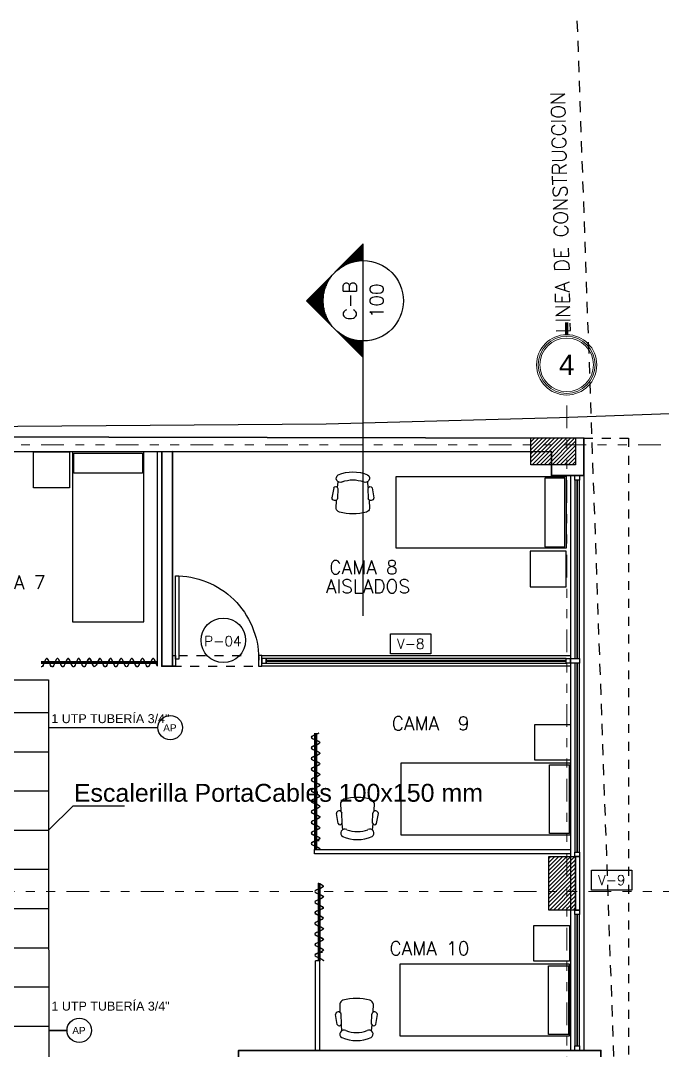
# Model space of a CAD drawing. Header units: millimetres. Extents: x 2056 to 4470, y 1400 to 3101.
# Drawn here: x 2107 to 2114.19, y 1544.04 to 1555.56 of the extents above; entities that cross this region are included whole.
import ezdxf
from ezdxf.enums import TextEntityAlignment as Align

# ---------------------------------------------------------------- set-up
doc = ezdxf.new("R2010")
doc.units = ezdxf.units.MM
for name, pattern in [('DASHED', [0.75, 0.5, -0.25]), ('DIVIDE', [31.75, 12.7, -6.35, 0, -6.35, 0, -6.35]), ('HIDDEN', [9.525, 6.35, -3.175]), ('HIDDEN2', [0.1875, 0.125, -0.0625])]:
    doc.linetypes.add(name, pattern=pattern)
for name, color, linetype in [('0-PROYECCION', 8, 'HIDDEN2'), ('A-252', 252, 'Continuous'), ('A-253', 253, 'Continuous'), ('A-ANNO-DIMS-GRID', 195, 'Continuous'), ('A-ANNO-DOOR', 134, 'Continuous'), ('A-ANNO-GLAZ', 124, 'Continuous'), ('A-ANNO-SYMB', 195, 'Continuous'), ('A-ANNO-TEXT', 190, 'Continuous'), ('A-COLS', 6, 'Continuous'), ('A-COLS-HTCH', 8, 'Continuous'), ('A-DOOR', 154, 'Continuous'), ('A-FURN', 252, 'Continuous'), ('A-GRID-COLS', 75, 'DIVIDE'), ('A-PROY', 15, 'HIDDEN'), ('A-WALL-FINISH', 14, 'Continuous'), ('A-WALL-SILL', 205, 'Continuous'), ('AreasTrabajo', 90, 'Continuous'), ('Cableado', 134, 'Continuous'), ('Escalerilla', 12, 'Continuous')]:
    doc.layers.add(name, color=color, linetype=linetype)
doc.layers.add('A-WALL', color=16, linetype='Continuous', lineweight=30)
doc.styles.add('NUEVO', font='SIMPLEX')
doc.styles.add('ROMAN', font='arial.ttf')
doc.styles.add('ROMANS', font='romans')
doc.styles.get("Standard").update_dxf_attribs({"font": 'arial.ttf'})
doc.linetypes.add('ZIGZAG', pattern='A,0.0001,-0.2,[131,ltypeshp.shx,S=0.2,R=0,X=-0.2,Y=0],-0.4,[131,ltypeshp.shx,S=0.2,R=180,X=0.2,Y=0],-0.2', length=0.8001)

# ---------------------------------------------------------------- blocks, each defined once
blk = doc.blocks.new('CAMA 0.80')
at = {"ltscale": 0.02}
blk.add_lwpolyline([(0, 0), (0, -0.8), (1.9, -0.8), (1.9, 0), (0, 0)], dxfattribs=at)
for points in [[(0.014, -0.016), (0.237, -0.016), (0.237, -0.784), (0.014, -0.784)], [(0, -0.834), (0.4, -0.834), (0.4, -1.234), (0, -1.234)]]:
    blk.add_lwpolyline(points, close=True, dxfattribs=at)
blk = doc.blocks.new('SILLA 8')
for p, q in [((0.29, 0.215), (0.179, 0.235)), ((0.06, 0.188), (0.152, 0.185)), ((0.286, 0.169), (0.174, 0.172)), ((0.295, 0.172), (0.36, 0.166)), ((0.06, -0.188), (0.152, -0.185)), ((0.286, -0.169), (0.174, -0.172)), ((0.29, -0.215), (0.179, -0.235)), ((0.295, -0.172), (0.36, -0.166))]:
    blk.add_line(p, q)
for centre, radius, start, end in [((0.181, 0.203), 0.032, 93.5132, 255.9932), ((0.616, 0), 0.616, 165.758, 194.242), ((0.076, 0.128), 0.0612, 104.5083, 157.5673), ((0.281, 0.193), 0.0242, 282.2827, 67.7765), ((0.398, 0.141), 0.0452, 31.265, 209.6825), ((0.038, 0), 0.343, 339.7134, 20.2866), ((0.044, 0), 0.426, 337.2611, 22.7389), ((0.076, -0.128), 0.0612, 202.4327, 255.4917), ((0.181, -0.203), 0.032, 104.0068, 266.4868), ((0.281, -0.193), 0.0242, 292.2235, 77.7173), ((0.398, -0.141), 0.0452, 150.3175, 328.735)]:
    blk.add_arc(centre, radius, start, end)
blk = doc.blocks.new('A$C27043152')
at = {"ltscale": 0.02, "rotation": 90.00000000000938}
blk.add_blockref('SILLA 8', (2.386, 0.817), dxfattribs=at)
at = {"linetype": 'ZIGZAG', "ltscale": 0.2}
blk.add_blockref('CAMA 0.80', (0, 1.234), dxfattribs=at)
blk = doc.blocks.new('*X12')
at = {"color": 0}
for p, q in [((6.7923, 13.81975), (6.79679, 13.81975)), ((6.79242, 13.81987), (6.79667, 13.81987)), ((6.79255, 13.82), (6.79654, 13.82)), ((6.79267, 13.82013), (6.79642, 13.82013)), ((6.7928, 13.82025), (6.79629, 13.82025)), ((6.79292, 13.82038), (6.79617, 13.82038)), ((6.79305, 13.8205), (6.79604, 13.8205)), ((6.79317, 13.82062), (6.79592, 13.82062)), ((6.7933, 13.82075), (6.79579, 13.82075)), ((6.79342, 13.82087), (6.79567, 13.82087)), ((6.79355, 13.821), (6.79554, 13.821)), ((6.79367, 13.82113), (6.79542, 13.82113)), ((6.7938, 13.82125), (6.79529, 13.82125)), ((6.79392, 13.82137), (6.79517, 13.82137)), ((6.79405, 13.8215), (6.79504, 13.8215)), ((6.79417, 13.82162), (6.79492, 13.82162)), ((6.7943, 13.82175), (6.79479, 13.82175)), ((6.78992, 13.81738), (6.79063, 13.81738)), ((6.79005, 13.8175), (6.7909, 13.8175)), ((6.79017, 13.81762), (6.7912, 13.81762)), ((6.7903, 13.81775), (6.79153, 13.81775)), ((6.79042, 13.81788), (6.79191, 13.81788)), ((6.79055, 13.818), (6.79236, 13.818)), ((6.79067, 13.81813), (6.79293, 13.81813)), ((6.7908, 13.81825), (6.79394, 13.81825)), ((6.79092, 13.81837), (6.79817, 13.81837)), ((6.79105, 13.8185), (6.79804, 13.8185)), ((6.79117, 13.81863), (6.79792, 13.81863)), ((6.7913, 13.81875), (6.79779, 13.81875)), ((6.79142, 13.81888), (6.79767, 13.81888)), ((6.79155, 13.819), (6.79754, 13.819)), ((6.79167, 13.81912), (6.79742, 13.81912)), ((6.7918, 13.81925), (6.79729, 13.81925)), ((6.79192, 13.81938), (6.79717, 13.81938)), ((6.79205, 13.8195), (6.79704, 13.8195)), ((6.79217, 13.81963), (6.79692, 13.81963)), ((6.79514, 13.81825), (6.79829, 13.81825)), ((6.79615, 13.81813), (6.79842, 13.81813)), ((6.79673, 13.818), (6.79854, 13.818)), ((6.79718, 13.81788), (6.79867, 13.81788)), ((6.79756, 13.81775), (6.79879, 13.81775)), ((6.79789, 13.81762), (6.79892, 13.81762)), ((6.79819, 13.8175), (6.79904, 13.8175)), ((6.79846, 13.81738), (6.79917, 13.81738)), ((6.78905, 13.8165), (6.78918, 13.8165)), ((6.78917, 13.81663), (6.78936, 13.81663)), ((6.7893, 13.81675), (6.78954, 13.81675)), ((6.78942, 13.81687), (6.78973, 13.81687)), ((6.78955, 13.817), (6.78993, 13.817)), ((6.78967, 13.81713), (6.79015, 13.81713)), ((6.7898, 13.81725), (6.79038, 13.81725)), ((6.79871, 13.81725), (6.79929, 13.81725)), ((6.79894, 13.81713), (6.79942, 13.81713)), ((6.79915, 13.817), (6.79954, 13.817)), ((6.79936, 13.81687), (6.79967, 13.81687)), ((6.79955, 13.81675), (6.79979, 13.81675)), ((6.79973, 13.81663), (6.79992, 13.81663)), ((6.7999, 13.8165), (6.80004, 13.8165)), ((6.7853, 13.81275), (6.78624, 13.81275)), ((6.78542, 13.81288), (6.7863, 13.81288)), ((6.78555, 13.813), (6.78635, 13.813)), ((6.78567, 13.81312), (6.78641, 13.81312)), ((6.7858, 13.81325), (6.78647, 13.81325)), ((6.78592, 13.81338), (6.78653, 13.81338)), ((6.78605, 13.8135), (6.7866, 13.8135)), ((6.78617, 13.81363), (6.78667, 13.81363)), ((6.7863, 13.81375), (6.78674, 13.81375)), ((6.78642, 13.81387), (6.78681, 13.81387)), ((6.78655, 13.814), (6.78689, 13.814)), ((6.78667, 13.81413), (6.78697, 13.81413)), ((6.7868, 13.81425), (6.78705, 13.81425)), ((6.78692, 13.81438), (6.78713, 13.81438)), ((6.78705, 13.8145), (6.78722, 13.8145)), ((6.78717, 13.81462), (6.78731, 13.81462)), ((6.80178, 13.81462), (6.80192, 13.81462)), ((6.80187, 13.8145), (6.80204, 13.8145)), ((6.80196, 13.81438), (6.80217, 13.81438)), ((6.80204, 13.81425), (6.80229, 13.81425)), ((6.80212, 13.81413), (6.80242, 13.81413)), ((6.8022, 13.814), (6.80254, 13.814)), ((6.80228, 13.81387), (6.80267, 13.81387)), ((6.80235, 13.81375), (6.80279, 13.81375)), ((6.80242, 13.81363), (6.80292, 13.81363)), ((6.80249, 13.8135), (6.80304, 13.8135)), ((6.80255, 13.81338), (6.80317, 13.81338)), ((6.80262, 13.81325), (6.80329, 13.81325)), ((6.80268, 13.81312), (6.80342, 13.81312)), ((6.80273, 13.813), (6.80354, 13.813)), ((6.80279, 13.81288), (6.80367, 13.81288)), ((6.80284, 13.81275), (6.80379, 13.81275)), ((6.78305, 13.8105), (6.78563, 13.8105)), ((6.78317, 13.81062), (6.78565, 13.81062)), ((6.7833, 13.81075), (6.78567, 13.81075)), ((6.78342, 13.81087), (6.78569, 13.81087)), ((6.78355, 13.811), (6.78571, 13.811)), ((6.78367, 13.81113), (6.78574, 13.81113)), ((6.7838, 13.81125), (6.78576, 13.81125)), ((6.78392, 13.81137), (6.78579, 13.81137)), ((6.78405, 13.8115), (6.78582, 13.8115)), ((6.78417, 13.81162), (6.78586, 13.81162)), ((6.7843, 13.81175), (6.78589, 13.81175)), ((6.78442, 13.81188), (6.78593, 13.81188)), ((6.78455, 13.812), (6.78597, 13.812)), ((6.78467, 13.81212), (6.78601, 13.81212)), ((6.7848, 13.81225), (6.78605, 13.81225)), ((6.78492, 13.81237), (6.7861, 13.81237)), ((6.78505, 13.8125), (6.78614, 13.8125)), ((6.78517, 13.81263), (6.78619, 13.81263)), ((6.8029, 13.81263), (6.80392, 13.81263)), ((6.80294, 13.8125), (6.80404, 13.8125)), ((6.80299, 13.81237), (6.80417, 13.81237)), ((6.80304, 13.81225), (6.80429, 13.81225)), ((6.80308, 13.81212), (6.80442, 13.81212)), ((6.80312, 13.812), (6.80454, 13.812)), ((6.80316, 13.81188), (6.80467, 13.81188)), ((6.8032, 13.81175), (6.80479, 13.81175)), ((6.80323, 13.81162), (6.80492, 13.81162)), ((6.80326, 13.8115), (6.80504, 13.8115)), ((6.80329, 13.81137), (6.80517, 13.81137)), ((6.80332, 13.81125), (6.80529, 13.81125)), ((6.80335, 13.81113), (6.80542, 13.81113)), ((6.80338, 13.811), (6.80554, 13.811)), ((6.8034, 13.81087), (6.80567, 13.81087)), ((6.80342, 13.81075), (6.80579, 13.81075)), ((6.80344, 13.81062), (6.80592, 13.81062)), ((6.80346, 13.8105), (6.80604, 13.8105)), ((6.78205, 13.8095), (6.78555, 13.8095)), ((6.78217, 13.80963), (6.78555, 13.80963)), ((6.7823, 13.80975), (6.78556, 13.80975)), ((6.78242, 13.80987), (6.78556, 13.80987)), ((6.78255, 13.81), (6.78557, 13.81)), ((6.78267, 13.81012), (6.78558, 13.81012)), ((6.7828, 13.81025), (6.7856, 13.81025)), ((6.78292, 13.81038), (6.78561, 13.81038)), ((6.80348, 13.81038), (6.80617, 13.81038)), ((6.80349, 13.81025), (6.80629, 13.81025)), ((6.8035, 13.81012), (6.80642, 13.81012)), ((6.80351, 13.81), (6.80654, 13.81)), ((6.80352, 13.80987), (6.80667, 13.80987)), ((6.80353, 13.80975), (6.80679, 13.80975)), ((6.80354, 13.80963), (6.80692, 13.80963)), ((6.80354, 13.8095), (6.80704, 13.8095))]:
    blk.add_line(p, q, dxfattribs=at)
blk = doc.blocks.new('C-IN1')
at = {"color": 0, "linetype": 'Continuous'}
for p, q in [((0.02891, 0), (0.03527, 0.00636)), ((0.04164, 0), (0.03527, 0.00636)), ((0.02891, 0), (0.04164, 0))]:
    blk.add_line(p, q, dxfattribs=at)
at = {"color": 0}
blk.add_line((0, 0), (0.02891, 0), dxfattribs=at)
at = {"color": 0, "linetype": 'Continuous'}
blk.add_circle((0.03527, 0), 0.0045, dxfattribs=at)
at = {"color": 0, "linetype": 'Continuous', "xscale": -0.5, "yscale": 0.5, "zscale": 0.5}
blk.add_blockref('*X12', (3.43254, -6.90464), dxfattribs=at)
at = {"color": 124, "linetype": 'Continuous', "style": 'NUEVO', "flags": 4}
for tag, p in [('CORTE', (0.03527, 0.0015)), ('PLANO', (0.03527, -0.0015))]:
    blk.add_attdef(tag, text='', height=0.0015, dxfattribs=at).set_placement(p, align=Align.MIDDLE_CENTER)
blk = doc.blocks.new('PUERTA1.00 CM-PL')
at = {"color": 251, "linetype": 'DASHED', "ltscale": 0.2}
for p, q in [((0, 0), (0.9, 0)), ((0.07, -0.12), (0.865, -0.12))]:
    blk.add_line(p, q, dxfattribs=at)
for points in [[(1, -0.12), (0.965, -0.12), (0.965, 0), (1, 0), (1, -0.12)], [(0, -0.12), (0.035, -0.12), (0.035, 0), (0, 0), (0, -0.12)], [(0.035, -1.011), (0.07, -1.011), (0.07, -0.08), (0.035, -0.08), (0.035, -1.011)]]:
    blk.add_lwpolyline(points)
blk.add_arc((0.034, -0.08), 0.932, 272.2234, 2.433)
blk = doc.blocks.new('EJE NUMERO')
at = {"color": 0, "linetype": 'Continuous', "lineweight": 9, "const_width": 0.1}
blk.add_lwpolyline([(0, 1.7), (0, 2.068)], dxfattribs=at)
at = {"color": 0, "linetype": 'Continuous', "lineweight": 9}
for radius in [0.9, 0.85, 0.8]:
    blk.add_circle((0, 0.8), radius, dxfattribs=at)
at = {"lineweight": 9, "style": 'ROMAN'}
blk.add_attdef('1', (-0.199, 0.527), '', height=0.6, dxfattribs=at)
blk = doc.blocks.new('EJES 1 PISO')
at = {"layer": 'A-COLS-HTCH'}
h = blk.add_hatch(dxfattribs=at)
h.set_pattern_fill('ANSI31', color=256, scale=0.01, style=0)
h.set_pattern_definition([(45, (-989029.081113, -1733109.458458), (-0.02245064030267, 0.02245064030267), [])])
h.paths.add_polyline_path([(18.97, 36.659), (19.47, 36.658), (19.47, 36.358), (18.97, 36.358)])
h = blk.add_hatch(dxfattribs=at)
h.set_pattern_fill('ANSI31', color=256, scale=0.01, style=0)
h.set_pattern_definition([(45, (-989029.081113, -1733114.365745), (-0.02245064030267, 0.02245064030267), [])])
h.paths.add_polyline_path([(19.17, 31.975), (19.47, 31.975), (19.47, 31.375), (19.17, 31.375)])
at = {"layer": 'A-COLS'}
for points in [[(18.97, 36.659), (19.47, 36.658), (19.47, 36.358), (18.97, 36.358)], [(19.17, 31.975), (19.47, 31.975), (19.47, 31.375), (19.17, 31.375)]]:
    blk.add_lwpolyline(points, close=True, dxfattribs=at)
at = {"layer": 'A-GRID-COLS', "lineweight": 9, "ltscale": 0.02}
blk.add_line((19.37, 0.026), (19.37, 37.139), dxfattribs=at)
for points in [[(-4.046, 36.581), (21.433, 36.581)], [(-3.765, 31.581), (21.433, 31.581)]]:
    blk.add_lwpolyline(points, dxfattribs=at)
at = {"layer": 'A-ANNO-DIMS-GRID'}
ref = blk.add_blockref('EJE NUMERO', (19.37, 37.176), dxfattribs=dict(at, xscale=0.375, yscale=0.3749999850988388, zscale=0.375))
ref.add_attrib('1', '4', dxfattribs={"layer": '0', "lineweight": 9, "height": 0.225, "style": 'ROMAN'}).set_placement((19.37, 37.476), align=Align.MIDDLE_CENTER)
blk = doc.blocks.new('N-PUE')
blk.add_circle((0, 0), 0.00332)
at = {"style": 'NUEVO'}
blk.add_attdef('PUE', text='', height=0.0015, dxfattribs=at).set_placement((-0.00006, -0.00013), align=Align.MIDDLE)
blk = doc.blocks.new('V')
blk.add_lwpolyline([(-0.003, -0.003), (-0.003, 0), (0.003, 0), (0.003, -0.003)], close=True)
at = {"style": 'NUEVO', "flags": 4}
blk.add_attdef('VEN', text='', height=0.0015, dxfattribs=at).set_placement((0, -0.0015), align=Align.MIDDLE)
blk = doc.blocks.new('lote')
at = {"layer": '0-PROYECCION'}
blk.add_lwpolyline([(28.221, 54.476), (28.818, 37.127), (28.646, 33.967), (28.512, 27.473), (28.196, 12.156)], dxfattribs=at)
at = {"layer": 'A-252'}
blk.add_lwpolyline([(-0.375, 49.905), (7.108, 49.863), (10.408, 50.016), (15.054, 49.898), (25.409, 49.965), (28.021, 50.037), (33.37, 50.224), (33.837, 36.855), (33.651, 33.418), (33.389, 19.765), (33.242, 13.607), (28.462, 13.306), (24.689, 13.069), (16.727, 12.496), (9.254, 12.098), (2.53, 11.676)], dxfattribs=at)
at = {"layer": 'A-ANNO-TEXT', "style": 'ROMANS'}
blk.add_text('LINEA DE CONSTRUCCION', height=0.16, rotation=91.303, dxfattribs=at).set_placement((28.146, 50.983, -1.049))
blk = doc.blocks.new('AP')
at = {"layer": 'AreasTrabajo'}
blk.add_circle((0, 0), 0.137, dxfattribs=at)
at = {"layer": 'AreasTrabajo', "insert": (-0.078, 0.038, 0.229), "char_height": 0.08, "attachment_point": 1}
blk.add_mtext_dynamic_manual_height_columns('AP', width=0.14673, gutter_width=12.5, heights=[0], dxfattribs=at)

msp = doc.modelspace()

# ---------------------------------------------------------------- hatches: boundary and pattern name
at = {"layer": 'Escalerilla'}
h = msp.add_hatch(dxfattribs=at)
h.set_pattern_fill('ANSI31', color=256, scale=0.1381, angle=315)
h.set_pattern_definition([(0, (2106.8657, 1542.55777), (1e-16, 0.4384675), [])])
h.paths.add_polyline_path([(2107.317, 1548.187), (2106.857, 1548.187), (2106.866, 1542.558), (2106.866, 1542.119), (2106.867, 1541.885), (2106.895, 1517.952), (2107.337, 1517.952)])

# ---------------------------------------------------------------- linework, layer by layer
at = {"layer": 'A-ANNO-GLAZ', "ltscale": 1.5, "elevation": 0}
for points in [[(2113.21, 1550.422), (2113.21, 1550.472), (2113.26, 1550.472), (2113.26, 1550.422)], [(2113.21, 1550.422), (2113.21, 1548.424), (2113.26, 1548.424), (2113.26, 1550.422)], [(2113.11, 1548.424), (2113.16, 1548.424), (2113.16, 1548.374), (2113.11, 1548.374)], [(2113.16, 1548.374), (2113.16, 1548.424), (2113.26, 1548.424), (2113.26, 1548.374)]]:
    msp.add_lwpolyline(points, close=True, dxfattribs=at)
msp.add_lwpolyline([(2113.23, 1550.422), (2113.23, 1548.424), (2113.24, 1548.424), (2113.24, 1550.422), (2113.23, 1550.422)], dxfattribs=at)
at = {"layer": 'A-ANNO-GLAZ', "ltscale": 1.5}
for points in [[(2109.754, 1548.424), (2109.704, 1548.424), (2109.704, 1548.374), (2109.754, 1548.374)], [(2113.11, 1548.424), (2109.754, 1548.424), (2109.754, 1548.374), (2113.11, 1548.374)], [(2113.21, 1548.374), (2113.21, 1546.259), (2113.26, 1546.259), (2113.26, 1548.374)], [(2113.21, 1546.209), (2113.21, 1546.259), (2113.26, 1546.259), (2113.26, 1546.209)], [(2113.21, 1545.559), (2113.21, 1545.609), (2113.26, 1545.609), (2113.26, 1545.559)], [(2113.21, 1545.559), (2113.21, 1544.089), (2113.26, 1544.089), (2113.26, 1545.559)], [(2113.21, 1544.039), (2113.21, 1544.089), (2113.26, 1544.089), (2113.26, 1544.039)]]:
    msp.add_lwpolyline(points, close=True, dxfattribs=at)
for points in [[(2113.11, 1548.404), (2109.754, 1548.404), (2109.754, 1548.394), (2113.11, 1548.394), (2113.11, 1548.404)], [(2113.23, 1548.374), (2113.23, 1546.259), (2113.24, 1546.259), (2113.24, 1548.374), (2113.23, 1548.374)], [(2113.26, 1546.209), (2113.26, 1545.609), (2113.217, 1545.609), (2113.217, 1546.209), (2113.26, 1546.209)], [(2113.23, 1545.559), (2113.23, 1544.089), (2113.24, 1544.089), (2113.24, 1545.559), (2113.23, 1545.559)]]:
    msp.add_lwpolyline(points, dxfattribs=at)
at = {"layer": 'A-FURN'}
for p, q in [((2108.534, 1550.739), (2108.534, 1548.339)), ((2108.584, 1550.739), (2108.584, 1548.339)), ((2108.534, 1548.389), (2108.534, 1548.339)), ((2110.295, 1546.389), (2110.345, 1546.389)), ((2110.295, 1546.239), (2110.295, 1546.289)), ((2110.305, 1544.04), (2110.305, 1545.04)), ((2110.335, 1545.14), (2110.385, 1545.14)), ((2110.355, 1544.04), (2110.355, 1545.04))]:
    msp.add_line(p, q, dxfattribs=at)
for points in [[(2108.534, 1548.389), (2107.234, 1548.389)], [(2108.534, 1548.379), (2107.234, 1548.379)], [(2108.534, 1548.369), (2107.234, 1548.369)], [(2110.295, 1547.589), (2110.295, 1546.289)], [(2110.305, 1547.589), (2110.305, 1546.289)], [(2110.315, 1547.589), (2110.315, 1546.289)], [(2110.345, 1546.289), (2113.159, 1546.289), (2113.159, 1546.239), (2110.295, 1546.239), (2110.295, 1546.289), (2110.345, 1546.289)]]:
    msp.add_lwpolyline(points, dxfattribs=at)
at = {"layer": 'A-FURN', "elevation": 0}
for points in [[(2110.335, 1545.912), (2110.335, 1545.04)], [(2110.345, 1545.912), (2110.345, 1545.04)], [(2110.355, 1545.912), (2110.355, 1545.04)], [(2110.355, 1545.04), (2110.305, 1545.04)]]:
    msp.add_lwpolyline(points, dxfattribs=at)
at = {"layer": 'A-FURN'}
for points, knots in [([(2108.534, 1548.342), (2108.526, 1548.354), (2108.519, 1548.373), (2108.502, 1548.413), (2108.493, 1548.43), (2108.475, 1548.42), (2108.465, 1548.395), (2108.447, 1548.351), (2108.439, 1548.332), (2108.419, 1548.33), (2108.41, 1548.348), (2108.393, 1548.389), (2108.384, 1548.413), (2108.367, 1548.431), (2108.36, 1548.423), (2108.342, 1548.387), (2108.334, 1548.362), (2108.318, 1548.333), (2108.31, 1548.327), (2108.295, 1548.34), (2108.288, 1548.356), (2108.272, 1548.395), (2108.262, 1548.419), (2108.242, 1548.433), (2108.23, 1548.402), (2108.209, 1548.351), (2108.2, 1548.331), (2108.18, 1548.33), (2108.171, 1548.351), (2108.153, 1548.393), (2108.144, 1548.417), (2108.124, 1548.433), (2108.113, 1548.408), (2108.09, 1548.35), (2108.077, 1548.323), (2108.052, 1548.344), (2108.041, 1548.381), (2108.021, 1548.422), (2108.014, 1548.431), (2107.998, 1548.416), (2107.99, 1548.396), (2107.972, 1548.355), (2107.964, 1548.334), (2107.944, 1548.328), (2107.935, 1548.346), (2107.917, 1548.388), (2107.908, 1548.412), (2107.892, 1548.431), (2107.885, 1548.424), (2107.868, 1548.39), (2107.859, 1548.366), (2107.84, 1548.337), (2107.83, 1548.329), (2107.815, 1548.342), (2107.81, 1548.359), (2107.795, 1548.398), (2107.786, 1548.42), (2107.76, 1548.435), (2107.743, 1548.361), (2107.716, 1548.327), (2107.707, 1548.331), (2107.692, 1548.357), (2107.684, 1548.378), (2107.668, 1548.415), (2107.66, 1548.429), (2107.644, 1548.422), (2107.635, 1548.402), (2107.618, 1548.36), (2107.609, 1548.338), (2107.58, 1548.32), (2107.562, 1548.397), (2107.536, 1548.431), (2107.528, 1548.425), (2107.511, 1548.391), (2107.502, 1548.365), (2107.486, 1548.335), (2107.478, 1548.327), (2107.462, 1548.339), (2107.455, 1548.355), (2107.439, 1548.393), (2107.43, 1548.417), (2107.41, 1548.433), (2107.398, 1548.405), (2107.376, 1548.352), (2107.367, 1548.329), (2107.345, 1548.332), (2107.336, 1548.356), (2107.316, 1548.403), (2107.306, 1548.426), (2107.29, 1548.427), (2107.279, 1548.405), (2107.26, 1548.358), (2107.251, 1548.333), (2107.238, 1548.33), (2107.236, 1548.331), (2107.234, 1548.332)], [0.304939, 0.304939, 0.304939, 0.304939, 0.346742, 0.346742, 0.401443, 0.401443, 0.456144, 0.456144, 0.505571, 0.505571, 0.554997, 0.554997, 0.604424, 0.604424, 0.653917, 0.653917, 0.70341, 0.70341, 0.743615, 0.743615, 0.783819, 0.783819, 0.835293, 0.835293, 0.906056, 0.906056, 0.95695, 0.95695, 1.007843, 1.007843, 1.058736, 1.058736, 1.125977, 1.125977, 1.193217, 1.193217, 1.260458, 1.260458, 1.307025, 1.307025, 1.353593, 1.353593, 1.403919, 1.403919, 1.454245, 1.454245, 1.504571, 1.504571, 1.552747, 1.552747, 1.600923, 1.600923, 1.642229, 1.642229, 1.683535, 1.683535, 1.734655, 1.734655, 1.837353, 1.837353, 1.880783, 1.880783, 1.924213, 1.924213, 1.973184, 1.973184, 2.022155, 2.022155, 2.071852, 2.071852, 2.174348, 2.174348, 2.224606, 2.224606, 2.274863, 2.274863, 2.315233, 2.315233, 2.355602, 2.355602, 2.40764, 2.40764, 2.476854, 2.476854, 2.532014, 2.532014, 2.587174, 2.587174, 2.642335, 2.642335, 2.697495, 2.697495, 2.752655, 2.752655, 2.762791, 2.762791, 2.762791, 2.762791]), ([(2108.534, 1548.344), (2108.528, 1548.353), (2108.513, 1548.39), (2108.488, 1548.451), (2108.458, 1548.379), (2108.428, 1548.308), (2108.398, 1548.379), (2108.369, 1548.451), (2108.339, 1548.379), (2108.309, 1548.308), (2108.279, 1548.379), (2108.25, 1548.451), (2108.22, 1548.379), (2108.19, 1548.308), (2108.16, 1548.379), (2108.13, 1548.451), (2108.101, 1548.379), (2108.071, 1548.308), (2108.041, 1548.379), (2108.011, 1548.451), (2107.982, 1548.379), (2107.952, 1548.308), (2107.922, 1548.379), (2107.892, 1548.451), (2107.864, 1548.378), (2107.826, 1548.311), (2107.804, 1548.381), (2107.773, 1548.451), (2107.744, 1548.379), (2107.714, 1548.308), (2107.684, 1548.379), (2107.654, 1548.451), (2107.625, 1548.379), (2107.595, 1548.308), (2107.565, 1548.379), (2107.535, 1548.451), (2107.506, 1548.379), (2107.476, 1548.308), (2107.446, 1548.379), (2107.416, 1548.451), (2107.387, 1548.379), (2107.357, 1548.308), (2107.327, 1548.379), (2107.297, 1548.451), (2107.268, 1548.379), (2107.246, 1548.328), (2107.235, 1548.332), (2107.234, 1548.333)], [0.306586, 0.306586, 0.306586, 0.306586, 0.337791, 0.394079, 0.450388, 0.506675, 0.562985, 0.619272, 0.675582, 0.731869, 0.788179, 0.844466, 0.900776, 0.957063, 1.013373, 1.06966, 1.12597, 1.182257, 1.238567, 1.294854, 1.351164, 1.407451, 1.463761, 1.520048, 1.576358, 1.633893, 1.685873, 1.742161, 1.79847, 1.854758, 1.911067, 1.967355, 2.023664, 2.079951, 2.136261, 2.192548, 2.248858, 2.305145, 2.361455, 2.417742, 2.474052, 2.530339, 2.586649, 2.642936, 2.699246, 2.755533, 2.763496, 2.763496, 2.763496, 2.763496]), ([(2110.343, 1547.589), (2110.331, 1547.582), (2110.312, 1547.575), (2110.272, 1547.558), (2110.254, 1547.549), (2110.265, 1547.531), (2110.29, 1547.521), (2110.334, 1547.503), (2110.353, 1547.494), (2110.355, 1547.474), (2110.336, 1547.466), (2110.295, 1547.448), (2110.272, 1547.44), (2110.254, 1547.423), (2110.262, 1547.415), (2110.297, 1547.398), (2110.322, 1547.389), (2110.351, 1547.373), (2110.358, 1547.365), (2110.344, 1547.35), (2110.328, 1547.343), (2110.29, 1547.327), (2110.266, 1547.318), (2110.252, 1547.298), (2110.283, 1547.286), (2110.334, 1547.265), (2110.354, 1547.256), (2110.354, 1547.235), (2110.334, 1547.227), (2110.291, 1547.209), (2110.268, 1547.2), (2110.251, 1547.18), (2110.277, 1547.169), (2110.334, 1547.145), (2110.362, 1547.133), (2110.341, 1547.108), (2110.303, 1547.096), (2110.263, 1547.076), (2110.254, 1547.069), (2110.269, 1547.054), (2110.289, 1547.045), (2110.33, 1547.028), (2110.351, 1547.02), (2110.357, 1547), (2110.339, 1546.991), (2110.297, 1546.973), (2110.273, 1546.964), (2110.254, 1546.947), (2110.261, 1546.941), (2110.294, 1546.924), (2110.318, 1546.914), (2110.348, 1546.895), (2110.356, 1546.886), (2110.343, 1546.871), (2110.326, 1546.866), (2110.287, 1546.851), (2110.265, 1546.841), (2110.25, 1546.816), (2110.324, 1546.798), (2110.358, 1546.772), (2110.354, 1546.763), (2110.327, 1546.747), (2110.307, 1546.74), (2110.27, 1546.723), (2110.256, 1546.715), (2110.263, 1546.7), (2110.283, 1546.691), (2110.325, 1546.673), (2110.346, 1546.665), (2110.365, 1546.636), (2110.288, 1546.618), (2110.254, 1546.591), (2110.26, 1546.584), (2110.294, 1546.566), (2110.32, 1546.557), (2110.35, 1546.541), (2110.358, 1546.533), (2110.346, 1546.518), (2110.33, 1546.511), (2110.291, 1546.495), (2110.267, 1546.485), (2110.252, 1546.465), (2110.28, 1546.454), (2110.333, 1546.432), (2110.356, 1546.423), (2110.353, 1546.4), (2110.328, 1546.391), (2110.282, 1546.372), (2110.259, 1546.362), (2110.258, 1546.345), (2110.28, 1546.335), (2110.327, 1546.315), (2110.351, 1546.306), (2110.354, 1546.293), (2110.354, 1546.291), (2110.353, 1546.289)], [0.304939, 0.304939, 0.304939, 0.304939, 0.346742, 0.346742, 0.401443, 0.401443, 0.456144, 0.456144, 0.505571, 0.505571, 0.554997, 0.554997, 0.604424, 0.604424, 0.653917, 0.653917, 0.70341, 0.70341, 0.743615, 0.743615, 0.783819, 0.783819, 0.835293, 0.835293, 0.906056, 0.906056, 0.95695, 0.95695, 1.007843, 1.007843, 1.058736, 1.058736, 1.125977, 1.125977, 1.193217, 1.193217, 1.260458, 1.260458, 1.307025, 1.307025, 1.353593, 1.353593, 1.403919, 1.403919, 1.454245, 1.454245, 1.504571, 1.504571, 1.552747, 1.552747, 1.600923, 1.600923, 1.642229, 1.642229, 1.683535, 1.683535, 1.734655, 1.734655, 1.837353, 1.837353, 1.880783, 1.880783, 1.924213, 1.924213, 1.973184, 1.973184, 2.022155, 2.022155, 2.071852, 2.071852, 2.174348, 2.174348, 2.224606, 2.224606, 2.274863, 2.274863, 2.315233, 2.315233, 2.355602, 2.355602, 2.40764, 2.40764, 2.476854, 2.476854, 2.532014, 2.532014, 2.587174, 2.587174, 2.642335, 2.642335, 2.697495, 2.697495, 2.752655, 2.752655, 2.762791, 2.762791, 2.762791, 2.762791]), ([(2110.341, 1547.589), (2110.332, 1547.584), (2110.295, 1547.568), (2110.234, 1547.543), (2110.305, 1547.513), (2110.377, 1547.484), (2110.305, 1547.454), (2110.234, 1547.424), (2110.305, 1547.394), (2110.377, 1547.365), (2110.305, 1547.335), (2110.234, 1547.305), (2110.305, 1547.275), (2110.377, 1547.246), (2110.305, 1547.216), (2110.234, 1547.186), (2110.305, 1547.156), (2110.377, 1547.127), (2110.305, 1547.097), (2110.234, 1547.067), (2110.305, 1547.037), (2110.377, 1547.008), (2110.305, 1546.978), (2110.234, 1546.948), (2110.306, 1546.92), (2110.374, 1546.882), (2110.303, 1546.86), (2110.234, 1546.829), (2110.305, 1546.799), (2110.377, 1546.77), (2110.305, 1546.74), (2110.234, 1546.71), (2110.305, 1546.68), (2110.377, 1546.651), (2110.305, 1546.621), (2110.234, 1546.591), (2110.305, 1546.561), (2110.377, 1546.532), (2110.305, 1546.502), (2110.234, 1546.472), (2110.305, 1546.442), (2110.377, 1546.413), (2110.305, 1546.383), (2110.234, 1546.353), (2110.305, 1546.323), (2110.357, 1546.302), (2110.353, 1546.291), (2110.352, 1546.289)], [0.306586, 0.306586, 0.306586, 0.306586, 0.337791, 0.394079, 0.450388, 0.506675, 0.562985, 0.619272, 0.675582, 0.731869, 0.788179, 0.844466, 0.900776, 0.957063, 1.013373, 1.06966, 1.12597, 1.182257, 1.238567, 1.294854, 1.351164, 1.407451, 1.463761, 1.520048, 1.576358, 1.633893, 1.685873, 1.742161, 1.79847, 1.854758, 1.911067, 1.967355, 2.023664, 2.079951, 2.136261, 2.192548, 2.248858, 2.305145, 2.361455, 2.417742, 2.474052, 2.530339, 2.586649, 2.642936, 2.699246, 2.755533, 2.763496, 2.763496, 2.763496, 2.763496]), ([(2110.336, 1545.912), (2110.339, 1545.91), (2110.342, 1545.909), (2110.374, 1545.896), (2110.402, 1545.883), (2110.38, 1545.858), (2110.343, 1545.847), (2110.302, 1545.827), (2110.294, 1545.82), (2110.308, 1545.804), (2110.329, 1545.796), (2110.37, 1545.779), (2110.391, 1545.77), (2110.396, 1545.75), (2110.378, 1545.741), (2110.337, 1545.724), (2110.313, 1545.714), (2110.293, 1545.698), (2110.301, 1545.691), (2110.334, 1545.674), (2110.358, 1545.665), (2110.388, 1545.646), (2110.396, 1545.636), (2110.383, 1545.622), (2110.366, 1545.616), (2110.327, 1545.601), (2110.304, 1545.592), (2110.289, 1545.566), (2110.364, 1545.549), (2110.397, 1545.522), (2110.394, 1545.513), (2110.367, 1545.498), (2110.346, 1545.49), (2110.309, 1545.474), (2110.295, 1545.466), (2110.303, 1545.45), (2110.323, 1545.441), (2110.365, 1545.424), (2110.386, 1545.415), (2110.405, 1545.386), (2110.328, 1545.368), (2110.293, 1545.342), (2110.299, 1545.334), (2110.334, 1545.317), (2110.359, 1545.308), (2110.39, 1545.292), (2110.397, 1545.284), (2110.385, 1545.269), (2110.37, 1545.262), (2110.331, 1545.245), (2110.307, 1545.236), (2110.291, 1545.216), (2110.32, 1545.204), (2110.372, 1545.183), (2110.395, 1545.173), (2110.392, 1545.151), (2110.368, 1545.142), (2110.321, 1545.122), (2110.299, 1545.112), (2110.298, 1545.096), (2110.32, 1545.085), (2110.367, 1545.066), (2110.391, 1545.057), (2110.394, 1545.044), (2110.394, 1545.042), (2110.393, 1545.04)], [1.118557, 1.118557, 1.118557, 1.118557, 1.125977, 1.125977, 1.193217, 1.193217, 1.260458, 1.260458, 1.307025, 1.307025, 1.353593, 1.353593, 1.403919, 1.403919, 1.454245, 1.454245, 1.504571, 1.504571, 1.552747, 1.552747, 1.600923, 1.600923, 1.642229, 1.642229, 1.683535, 1.683535, 1.734655, 1.734655, 1.837353, 1.837353, 1.880783, 1.880783, 1.924213, 1.924213, 1.973184, 1.973184, 2.022155, 2.022155, 2.071852, 2.071852, 2.174348, 2.174348, 2.224606, 2.224606, 2.274863, 2.274863, 2.315233, 2.315233, 2.355602, 2.355602, 2.40764, 2.40764, 2.476854, 2.476854, 2.532014, 2.532014, 2.587174, 2.587174, 2.642335, 2.642335, 2.697495, 2.697495, 2.752655, 2.752655, 2.762791, 2.762791, 2.762791, 2.762791]), ([(2110.334, 1545.912), (2110.337, 1545.91), (2110.365, 1545.899), (2110.417, 1545.877), (2110.345, 1545.847), (2110.273, 1545.818), (2110.345, 1545.788), (2110.417, 1545.758), (2110.345, 1545.728), (2110.273, 1545.698), (2110.346, 1545.671), (2110.414, 1545.632), (2110.343, 1545.61), (2110.273, 1545.579), (2110.345, 1545.55), (2110.417, 1545.52), (2110.345, 1545.49), (2110.273, 1545.461), (2110.345, 1545.431), (2110.417, 1545.401), (2110.345, 1545.371), (2110.273, 1545.342), (2110.345, 1545.312), (2110.417, 1545.282), (2110.345, 1545.252), (2110.273, 1545.223), (2110.345, 1545.193), (2110.417, 1545.163), (2110.345, 1545.133), (2110.273, 1545.104), (2110.345, 1545.074), (2110.396, 1545.053), (2110.392, 1545.041), (2110.391, 1545.04)], [1.116868, 1.116868, 1.116868, 1.116868, 1.12597, 1.182257, 1.238567, 1.294854, 1.351164, 1.407451, 1.463761, 1.520048, 1.576358, 1.633893, 1.685873, 1.742161, 1.79847, 1.854758, 1.911067, 1.967355, 2.023664, 2.079951, 2.136261, 2.192548, 2.248858, 2.305145, 2.361455, 2.417742, 2.474052, 2.530339, 2.586649, 2.642936, 2.699246, 2.755533, 2.763496, 2.763496, 2.763496, 2.763496])]:
    msp.add_open_spline(points, degree=3, knots=knots, dxfattribs=at)
at = {"layer": 'A-PROY', "ltscale": 0.01}
msp.add_lwpolyline([(2113.31, 1550.892), (2113.81, 1550.892), (2113.81, 1516.89), (2113.31, 1516.89)], dxfattribs=at)
at = {"layer": 'A-WALL', "elevation": 0}
msp.add_lwpolyline([(2113.16, 1550.472), (2113.31, 1550.472), (2113.31, 1550.892), (2090.261, 1550.94)], dxfattribs=at)
at = {"layer": 'A-WALL'}
for points in [[(2094.222, 1543.919), (2097.222, 1543.919), (2097.222, 1543.179), (2097.342, 1543.179), (2097.342, 1544.039), (2093.862, 1544.039), (2093.862, 1550.739), (2112.947, 1550.742), (2112.947, 1550.527)], [(2108.584, 1550.741), (2108.584, 1548.339), (2108.704, 1548.339), (2108.703, 1550.741), (2108.584, 1550.739)], [(2112.947, 1550.742), (2112.947, 1550.472), (2113.16, 1550.472)], [(2111.94, 1542.001), (2113.5, 1542.002), (2113.5, 1544.039), (2109.445, 1544.04), (2109.445, 1543.12), (2109.565, 1543.12), (2109.565, 1543.92), (2112.565, 1543.919), (2112.565, 1542.121), (2108.375, 1542.119), (2108.125, 1542.119), (2108.125, 1541.999), (2108.375, 1541.999), (2108.375, 1540.739), (2108.495, 1540.739), (2108.495, 1541.999), (2110.225, 1541.999), (2110.225, 1541.999)]]:
    msp.add_lwpolyline(points, dxfattribs=at)
at = {"layer": 'A-WALL-FINISH', "elevation": 0}
for points in [[(2113.16, 1550.472), (2113.159, 1544.042)], [(2113.31, 1550.472), (2113.309, 1544.039)]]:
    msp.add_lwpolyline(points, dxfattribs=at)
at = {"layer": 'A-WALL-SILL'}
msp.add_lwpolyline([(2113.16, 1548.339), (2109.704, 1548.339), (2109.704, 1548.459), (2113.16, 1548.459)], close=True, dxfattribs=at)
at = {"layer": 'Cableado', "lineweight": 30}
for p, q in [((2108.542, 1547.651), (2107.317, 1547.65)), ((2107.524, 1544.264), (2107.321, 1544.264))]:
    msp.add_line(p, q, dxfattribs=at)
at = {"layer": 'Escalerilla'}
msp.add_lwpolyline([(2106.867, 1541.885), (2106.866, 1542.119), (2104.786, 1542.119), (2104.786, 1542.558), (2106.866, 1542.558), (2106.857, 1548.187), (2107.317, 1548.187), (2107.337, 1517.952), (2106.895, 1517.952)], close=True, dxfattribs=at)
msp.add_lwpolyline([(2107.318, 1546.504), (2107.591, 1546.777), (2108.168, 1546.777)], dxfattribs=at)

# ---------------------------------------------------------------- block references
at = {"layer": 'A-253', "rotation": 0.05004741709467889}
msp.add_blockref('lote', (2085.059, 1501.062), dxfattribs=at)
at = {"layer": 'A-ANNO-DIMS-GRID'}
msp.add_blockref('EJES 1 PISO', (2093.747, 1514.235), dxfattribs=at)
at = {"layer": 'A-ANNO-DOOR'}
ref = msp.add_blockref('N-PUE', (2109.274, 1548.629), dxfattribs=dict(at, xscale=75, yscale=75, zscale=75))
ref.add_attrib('PUE', 'P-04', dxfattribs={"layer": '0', "color": 0, "height": 0.1125, "style": 'NUEVO'}).set_placement((2109.269, 1548.619), align=Align.MIDDLE)
at = {"layer": 'A-ANNO-GLAZ'}
ref = msp.add_blockref('V', (2111.371, 1548.702), dxfattribs=dict(at, xscale=75, yscale=75, zscale=75))
ref.add_attrib('VEN', 'V-8', dxfattribs={"layer": '0', "color": 0, "height": 0.1125, "style": 'NUEVO', "flags": 4}).set_placement((2111.371, 1548.589), align=Align.MIDDLE)
ref = msp.add_blockref('V', (2113.621, 1546.058), dxfattribs=dict(at, xscale=75, yscale=75, zscale=75))
ref.add_attrib('VEN', 'V-9', dxfattribs={"layer": '0', "color": 0, "height": 0.1125, "style": 'NUEVO', "flags": 4}).set_placement((2113.621, 1545.945), align=Align.MIDDLE)
at = {"layer": 'A-ANNO-SYMB'}
ref = msp.add_blockref('C-IN1', (2110.84, 1548.901), dxfattribs=dict(at, xscale=100, yscale=100, zscale=100, rotation=90))
ref.add_attrib('CORTE', 'C-B', dxfattribs={"layer": '0', "color": 0, "linetype": 'Continuous', "height": 0.15, "rotation": 90, "style": 'NUEVO', "flags": 4}).set_placement((2110.69, 1552.428), align=Align.MIDDLE_CENTER)
ref.add_attrib('PLANO', '100', dxfattribs={"layer": '0', "color": 0, "linetype": 'Continuous', "height": 0.15, "rotation": 90, "style": 'NUEVO', "flags": 4}).set_placement((2110.99, 1552.428), align=Align.MIDDLE_CENTER)
at = {"layer": 'A-DOOR', "xscale": -1, "rotation": 180}
msp.add_blockref('PUERTA1.00 CM-PL', (2108.704, 1548.339), dxfattribs=at)
at = {"layer": 'A-FURN'}
for name, p, rotation in [('CAMA 0.80', (2108.384, 1550.736), 270), ('A$C27043152', (2113.16, 1547.686), 180), ('A$C27043152', (2113.15, 1545.437), 180)]:
    msp.add_blockref(name, p, dxfattribs=dict(at, rotation=rotation))
at = {"layer": 'A-FURN', "xscale": -1}
msp.add_blockref('A$C27043152', (2113.11, 1549.226), dxfattribs=at)
at = {"layer": 'Cableado', "lineweight": 30}
for p in [(2108.679, 1547.651), (2107.661, 1544.264)]:
    msp.add_blockref('AP', p, dxfattribs=at)

# ---------------------------------------------------------------- texts
at = {"layer": 'A-ANNO-TEXT', "style": 'ROMANS'}
for s, p in [('CAMA 8', (2110.843, 1549.445)), ('CAMA 7', (2106.901, 1549.277)), ('CAMA  9', (2111.594, 1547.698)), ('CAMA 10', (2111.581, 1545.181))]:
    msp.add_text(s, height=0.1527, dxfattribs=at).set_placement(p, align=Align.MIDDLE)
msp.add_text('AISLADOS', height=0.1527, dxfattribs=at).set_placement((2110.422, 1549.156))
at = {"layer": 'Cableado', "char_height": 0.1, "attachment_point": 1}
for insert in [(2107.348, 1547.802, 0.229), (2107.35, 1544.585, 0.229)]:
    msp.add_mtext_dynamic_manual_height_columns('1 UTP TUBERÍA 3/4"', width=1.39555, gutter_width=12.5, heights=[0], dxfattribs=dict(at, insert=insert))
at = {"layer": 'Escalerilla', "insert": (2107.6, 1547.022), "char_height": 0.2, "attachment_point": 1}
msp.add_mtext_dynamic_manual_height_columns('Escalerilla PortaCables 100x150 mm', width=4.81328, gutter_width=12.5, heights=[0], dxfattribs=at)

doc.saveas('drawing.dxf')
